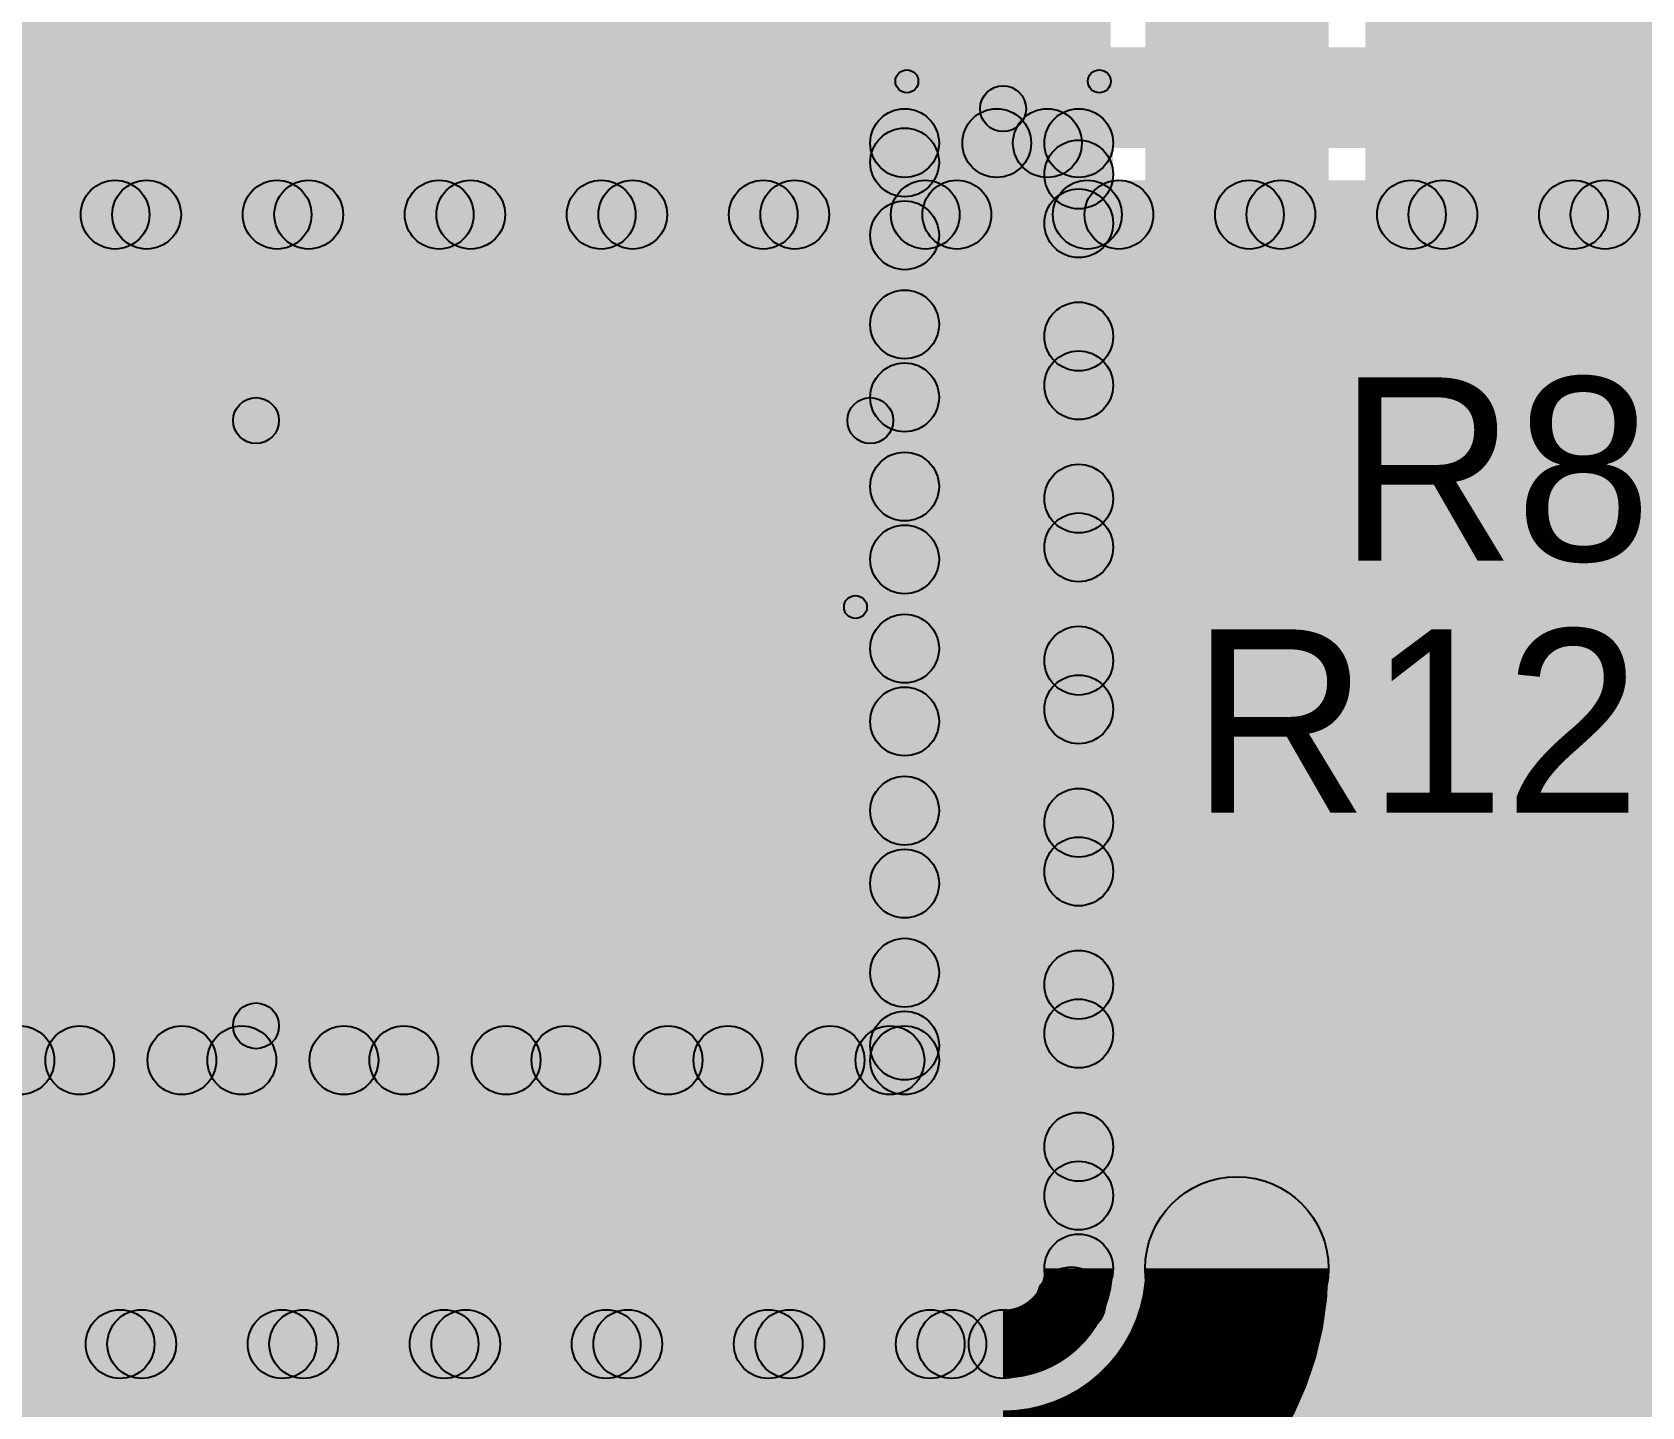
# Model space of a CAD drawing. Header units: millimetres. Extents: x 0 to 210, y 0 to 213.
# Drawn here: x 0.7542 to 1.1054, y 1.7648 to 2.0647 of the extents above; entities that cross this region are included whole.
import ezdxf

# ---------------------------------------------------------------- set-up
doc = ezdxf.new("R2010")
doc.units = ezdxf.units.MM
doc.header["$MEASUREMENT"] = 0
for name, color, linetype in [('BottomLayer', 5, 'Continuous'), ('TopLayer', 1, 'Continuous'), ('TopOverlay', 2, 'Continuous'), ('TopPaste', 8, 'Continuous'), ('TopSolder', 216, 'Continuous')]:
    doc.layers.add(name, color=color, linetype=linetype)

# ---------------------------------------------------------------- blocks, each defined once
blk = doc.blocks.new('LDF33DT_TR_65')
at = {"layer": 'TopLayer'}
for points in [[(-0.12402, 0.24508), (0.12402, 0.24508), (0.12402, 0.00098), (-0.12402, 0.00098)], [(-0.11953, -0.06791), (-0.06047, -0.06791), (-0.06047, -0.17815), (-0.11953, -0.17815)], [(0.06047, -0.06791), (0.11953, -0.06791), (0.11953, -0.17815), (0.06047, -0.17815)]]:
    blk.add_hatch(color=1, dxfattribs=at).paths.add_polyline_path(points)
at = {"layer": 'TopOverlay'}
h = blk.add_hatch(color=2, dxfattribs=at)
edge = h.paths.add_edge_path()
edge.add_arc((-0.13079, 0.1637), 0.0025, 0, 360)
h = blk.add_hatch(color=2, dxfattribs=at)
edge = h.paths.add_edge_path()
edge.add_arc((0.13079, 0.1637), 0.0025, 0, 360)
for points in [[(-0.13329, 0.1637), (-0.12829, 0.1637), (-0.12829, -0.05284), (-0.13329, -0.05284)], [(0.12829, 0.1637), (0.13329, 0.1637), (0.13329, -0.05284), (0.12829, -0.05284)], [(-0.12213, -0.05034), (-0.12213, -0.05534), (-0.13079, -0.05534), (-0.13079, -0.05034)], [(0.05283, -0.05033), (0.05283, -0.05534), (-0.0537, -0.05534), (-0.0537, -0.05033)], [(0.13079, -0.05034), (0.13079, -0.05534), (0.12213, -0.05534), (0.12213, -0.05034)]]:
    blk.add_hatch(color=2, dxfattribs=at).paths.add_polyline_path(points)
h = blk.add_hatch(color=2, dxfattribs=at)
edge = h.paths.add_edge_path()
edge.add_arc((-0.13079, -0.05284), 0.0025, 0, 360)
h = blk.add_hatch(color=2, dxfattribs=at)
edge = h.paths.add_edge_path()
edge.add_arc((-0.13079, -0.05284), 0.0025, 0, 360)
h = blk.add_hatch(color=2, dxfattribs=at)
edge = h.paths.add_edge_path()
edge.add_arc((-0.12213, -0.05284), 0.0025, 0, 360)
h = blk.add_hatch(color=2, dxfattribs=at)
edge = h.paths.add_edge_path()
edge.add_arc((-0.0537, -0.05284), 0.0025, 0, 360)
h = blk.add_hatch(color=2, dxfattribs=at)
edge = h.paths.add_edge_path()
edge.add_arc((0.05283, -0.05284), 0.0025, 0, 360)
h = blk.add_hatch(color=2, dxfattribs=at)
edge = h.paths.add_edge_path()
edge.add_arc((0.12213, -0.05284), 0.0025, 0, 360)
h = blk.add_hatch(color=2, dxfattribs=at)
edge = h.paths.add_edge_path()
edge.add_arc((0.13079, -0.05284), 0.0025, 0, 360)
h = blk.add_hatch(color=2, dxfattribs=at)
edge = h.paths.add_edge_path()
edge.add_arc((0.13079, -0.05284), 0.0025, 0, 360)
h = blk.add_hatch(color=2, dxfattribs=at)
edge = h.paths.add_edge_path()
edge.add_arc((-0.14383, -0.16457), 0.005, 0, 360)
h = blk.add_hatch(color=2, dxfattribs=at)
edge = h.paths.add_edge_path()
edge.add_arc((-0.12987, -0.16457), 0.005, 0, 360)
at = {"layer": 'TopPaste'}
for points in [[(-0.12402, 0.24508), (0.12402, 0.24508), (0.12402, 0.00098), (-0.12402, 0.00098)], [(-0.11953, -0.06791), (-0.06047, -0.06791), (-0.06047, -0.17815), (-0.11953, -0.17815)], [(0.06047, -0.06791), (0.11953, -0.06791), (0.11953, -0.17815), (0.06047, -0.17815)]]:
    blk.add_hatch(color=8, dxfattribs=at).paths.add_polyline_path(points)
at = {"layer": 'TopSolder'}
for points in [[(-0.12802, 0.24908), (0.12802, 0.24908), (0.12802, -0.00302), (-0.12802, -0.00302)], [(-0.12353, -0.06391), (-0.05647, -0.06391), (-0.05647, -0.18215), (-0.12353, -0.18215)], [(0.05647, -0.06391), (0.12353, -0.06391), (0.12353, -0.18215), (0.05647, -0.18215)]]:
    blk.add_hatch(color=216, dxfattribs=at).paths.add_polyline_path(points)
at = {"layer": 'TopOverlay', "const_width": 0.01}
blk.add_lwpolyline([(-0.12987, -0.16457, 1), (-0.14383, -0.16457, 1)], format="xyb", close=True, dxfattribs=at)
at = {"layer": 'TopOverlay'}
for centre, radius in [((-0.13079, 0.1637), 0.0025), ((0.13079, 0.1637), 0.0025), ((-0.13079, -0.05284), 0.0025), ((-0.13079, -0.05284), 0.0025), ((-0.12213, -0.05284), 0.0025), ((-0.0537, -0.05284), 0.0025), ((0.05283, -0.05284), 0.0025), ((0.12213, -0.05284), 0.0025), ((0.13079, -0.05284), 0.0025), ((0.13079, -0.05284), 0.0025), ((-0.14383, -0.16457), 0.005), ((-0.12987, -0.16457), 0.005)]:
    blk.add_circle(centre, radius, dxfattribs=at)
blk = doc.blocks.new('CAP_0603_118')
at = {"layer": 'TopLayer'}
for points in [[(-0.015, 0.0175), (-0.015, -0.0175), (-0.045, -0.0175), (-0.045, 0.0175)], [(0.045, 0.0175), (0.045, -0.0175), (0.015, -0.0175), (0.015, 0.0175)]]:
    blk.add_hatch(color=1, dxfattribs=at).paths.add_polyline_path(points)
at = {"layer": 'TopOverlay'}
h = blk.add_hatch(color=2, dxfattribs=at)
edge = h.paths.add_edge_path()
edge.add_arc((-0.049, 0.021), 0.0025, 0, 360)
h = blk.add_hatch(color=2, dxfattribs=at)
edge = h.paths.add_edge_path()
edge.add_arc((-0.049, 0.021), 0.0025, 0, 360)
for points in [[(-0.018, 0.0235), (-0.018, 0.0185), (-0.049, 0.0185), (-0.049, 0.0235)], [(0.049, 0.0235), (0.049, 0.0185), (0.018, 0.0185), (0.018, 0.0235)], [(-0.0465, -0.021), (-0.0515, -0.021), (-0.0515, 0.021), (-0.0465, 0.021)], [(0.0515, -0.021), (0.0465, -0.021), (0.0465, 0.021), (0.0515, 0.021)], [(-0.018, -0.0185), (-0.018, -0.0235), (-0.049, -0.0235), (-0.049, -0.0185)], [(0.049, -0.0185), (0.049, -0.0235), (0.018, -0.0235), (0.018, -0.0185)]]:
    blk.add_hatch(color=2, dxfattribs=at).paths.add_polyline_path(points)
h = blk.add_hatch(color=2, dxfattribs=at)
edge = h.paths.add_edge_path()
edge.add_arc((-0.018, 0.021), 0.0025, 0, 360)
h = blk.add_hatch(color=2, dxfattribs=at)
edge = h.paths.add_edge_path()
edge.add_arc((0.018, 0.021), 0.0025, 0, 360)
h = blk.add_hatch(color=2, dxfattribs=at)
edge = h.paths.add_edge_path()
edge.add_arc((0.049, 0.021), 0.0025, 0, 360)
h = blk.add_hatch(color=2, dxfattribs=at)
edge = h.paths.add_edge_path()
edge.add_arc((0.049, 0.021), 0.0025, 0, 360)
h = blk.add_hatch(color=2, dxfattribs=at)
edge = h.paths.add_edge_path()
edge.add_arc((-0.049, -0.021), 0.0025, 0, 360)
h = blk.add_hatch(color=2, dxfattribs=at)
edge = h.paths.add_edge_path()
edge.add_arc((-0.049, -0.021), 0.0025, 0, 360)
h = blk.add_hatch(color=2, dxfattribs=at)
edge = h.paths.add_edge_path()
edge.add_arc((-0.018, -0.021), 0.0025, 0, 360)
h = blk.add_hatch(color=2, dxfattribs=at)
edge = h.paths.add_edge_path()
edge.add_arc((0.018, -0.021), 0.0025, 0, 360)
h = blk.add_hatch(color=2, dxfattribs=at)
edge = h.paths.add_edge_path()
edge.add_arc((0.049, -0.021), 0.0025, 0, 360)
h = blk.add_hatch(color=2, dxfattribs=at)
edge = h.paths.add_edge_path()
edge.add_arc((0.049, -0.021), 0.0025, 0, 360)
at = {"layer": 'TopPaste'}
for points in [[(-0.015, 0.0175), (-0.015, -0.0175), (-0.045, -0.0175), (-0.045, 0.0175)], [(0.045, 0.0175), (0.045, -0.0175), (0.015, -0.0175), (0.015, 0.0175)]]:
    blk.add_hatch(color=8, dxfattribs=at).paths.add_polyline_path(points)
at = {"layer": 'TopSolder'}
for points in [[(-0.01264, 0.01986), (-0.01264, -0.01986), (-0.04736, -0.01986), (-0.04736, 0.01986)], [(0.04736, 0.01986), (0.04736, -0.01986), (0.01264, -0.01986), (0.01264, 0.01986)]]:
    blk.add_hatch(color=216, dxfattribs=at).paths.add_polyline_path(points)
at = {"layer": 'TopOverlay'}
for centre in [(-0.049, 0.021), (-0.049, 0.021), (-0.018, 0.021), (0.018, 0.021), (0.049, 0.021), (0.049, 0.021), (-0.049, -0.021), (-0.049, -0.021), (-0.018, -0.021), (0.018, -0.021), (0.049, -0.021), (0.049, -0.021)]:
    blk.add_circle(centre, 0.0025, dxfattribs=at)

msp = doc.modelspace()

# ---------------------------------------------------------------- hatches: boundary and pattern name
at = {"layer": 'BottomLayer'}
for points in [[(0.525, 2.0394), (0.525, 2.0614), (1.551, 2.0614), (1.551, 2.0394)], [(0.4958, 1.3843), (0.4852, 1.3949), (1.1205, 2.0302), (1.1311, 2.0196)], [(0.4958, 1.34894), (0.4852, 1.35955), (1.15585, 2.0302), (1.16646, 2.0196)], [(0.4958, 1.41965), (0.4852, 1.43026), (1.08514, 2.0302), (1.09575, 2.0196)], [(0.4958, 1.31359), (0.4852, 1.32419), (1.19121, 2.0302), (1.20182, 2.0196)], [(0.5376, 1.70894), (0.52699, 1.71954), (0.83766, 2.0302), (0.84826, 2.0196)], [(0.57382, 1.7098), (0.56321, 1.72041), (0.87301, 2.0302), (0.88362, 2.0196)], [(0.60347, 1.84552), (0.59287, 1.85613), (0.76694, 2.0302), (0.77755, 2.0196)], [(0.60352, 1.81021), (0.59291, 1.82082), (0.8023, 2.0302), (0.81291, 2.0196)], [(0.5931, 2.0174), (0.5931, 2.0324), (1.551, 2.0324), (1.551, 2.0174)], [(0.59705, 2.0196), (0.60766, 2.0302), (1.02854, 1.60933), (1.01793, 1.59872)], [(0.60938, 1.71001), (0.59877, 1.72061), (0.90837, 2.0302), (0.91897, 2.0196)], [(0.63241, 2.0196), (0.64301, 2.0302), (1.04621, 1.627), (1.03561, 1.6164)], [(0.64453, 1.7098), (0.63392, 1.7204), (0.94372, 2.0302), (0.95433, 2.0196)], [(0.66776, 2.0196), (0.67837, 2.0302), (1.06904, 1.63954), (1.05843, 1.62893)], [(0.67936, 1.70928), (0.66876, 1.71989), (0.97908, 2.0302), (0.98968, 2.0196)], [(0.70312, 2.0196), (0.71372, 2.0302), (1.10413, 1.6398), (1.09352, 1.6292)], [(0.71396, 1.70852), (0.70335, 1.71912), (1.01443, 2.0302), (1.02504, 2.0196)], [(0.73206, 1.69127), (0.72145, 1.70187), (1.04979, 2.0302), (1.06039, 2.0196)], [(0.73847, 2.0196), (0.74908, 2.0302), (1.13948, 1.6398), (1.12887, 1.6292)], [(0.77383, 2.0196), (0.78443, 2.0302), (1.17484, 1.6398), (1.16423, 1.6292)], [(0.80918, 2.0196), (0.81979, 2.0302), (1.21019, 1.6398), (1.19958, 1.6292)], [(0.84454, 2.0196), (0.85515, 2.0302), (1.24555, 1.6398), (1.23494, 1.6292)], [(0.87989, 2.0196), (0.8905, 2.0302), (1.2809, 1.6398), (1.2703, 1.6292)], [(0.91525, 2.0196), (0.92586, 2.0302), (1.1673, 1.78876), (1.15669, 1.77816)], [(0.9506, 2.0196), (0.96121, 2.0302), (1.18376, 1.80765), (1.17316, 1.79705)], [(0.98596, 2.0196), (0.99657, 2.0302), (1.21815, 1.80862), (1.20754, 1.79802)], [(1.02131, 2.0196), (1.03192, 2.0302), (1.25274, 1.80938), (1.24214, 1.79878)], [(1.05667, 2.0196), (1.06728, 2.0302), (1.28758, 1.8099), (1.27698, 1.79929)], [(1.09203, 2.0196), (1.10263, 2.0302), (1.49303, 1.6398), (1.48243, 1.6292)], [(0.48357, 1.79366), (1.193, 1.79366), (1.193, 2.01933), (0.48357, 2.01933)], [(0.4958, 1.27823), (0.4852, 1.28884), (1.20403, 2.00767), (1.21463, 1.99706)], [(0.59032, 1.99097), (0.60093, 2.00158), (1.01086, 1.59165), (1.00025, 1.58104)], [(0.4958, 1.24288), (0.4852, 1.25348), (1.20919, 1.97748), (1.2198, 1.96687)], [(0.4958, 1.20752), (0.4852, 1.21813), (1.23787, 1.9708), (1.24848, 1.9602)], [(0.58914, 1.95679), (0.59975, 1.9674), (0.99741, 1.56974), (0.9868, 1.55914)], [(0.4958, 1.17217), (0.4852, 1.18277), (1.2387, 1.93627), (1.2493, 1.92567)], [(0.58964, 1.92094), (0.60025, 1.93155), (0.9968, 1.53499), (0.9862, 1.52439)], [(0.58964, 1.92094), (0.60025, 1.93154), (0.9968, 1.53499), (0.9862, 1.52438)], [(0.4958, 1.13681), (0.4852, 1.14742), (1.24458, 1.9068), (1.25519, 1.8962)], [(0.48357, 1.662), (1.66678, 1.662), (1.66678, 1.846), (0.48357, 1.846)]]:
    msp.add_hatch(color=5, dxfattribs=at).paths.add_polyline_path(points)
h = msp.add_hatch(color=5, dxfattribs=at)
edge = h.paths.add_edge_path()
edge.add_arc((0.77225, 2.0249), 0.0075, 0, 360)
h = msp.add_hatch(color=5, dxfattribs=at)
edge = h.paths.add_edge_path()
edge.add_arc((0.77913, 2.0249), 0.0075, 0, 360)
h = msp.add_hatch(color=5, dxfattribs=at)
edge = h.paths.add_edge_path()
edge.add_arc((0.8076, 2.0249), 0.0075, 0, 360)
h = msp.add_hatch(color=5, dxfattribs=at)
edge = h.paths.add_edge_path()
edge.add_arc((0.81449, 2.0249), 0.0075, 0, 360)
h = msp.add_hatch(color=5, dxfattribs=at)
edge = h.paths.add_edge_path()
edge.add_arc((0.84296, 2.0249), 0.0075, 0, 360)
h = msp.add_hatch(color=5, dxfattribs=at)
edge = h.paths.add_edge_path()
edge.add_arc((0.84984, 2.0249), 0.0075, 0, 360)
h = msp.add_hatch(color=5, dxfattribs=at)
edge = h.paths.add_edge_path()
edge.add_arc((0.87831, 2.0249), 0.0075, 0, 360)
h = msp.add_hatch(color=5, dxfattribs=at)
edge = h.paths.add_edge_path()
edge.add_arc((0.8852, 2.0249), 0.0075, 0, 360)
h = msp.add_hatch(color=5, dxfattribs=at)
edge = h.paths.add_edge_path()
edge.add_arc((0.91367, 2.0249), 0.0075, 0, 360)
h = msp.add_hatch(color=5, dxfattribs=at)
edge = h.paths.add_edge_path()
edge.add_arc((0.92055, 2.0249), 0.0075, 0, 360)
h = msp.add_hatch(color=5, dxfattribs=at)
edge = h.paths.add_edge_path()
edge.add_arc((0.94902, 2.0249), 0.0075, 0, 360)
h = msp.add_hatch(color=5, dxfattribs=at)
edge = h.paths.add_edge_path()
edge.add_arc((0.95591, 2.0249), 0.0075, 0, 360)
h = msp.add_hatch(color=5, dxfattribs=at)
edge = h.paths.add_edge_path()
edge.add_arc((0.98438, 2.0249), 0.0075, 0, 360)
h = msp.add_hatch(color=5, dxfattribs=at)
edge = h.paths.add_edge_path()
edge.add_arc((0.99126, 2.0249), 0.0075, 0, 360)
h = msp.add_hatch(color=5, dxfattribs=at)
edge = h.paths.add_edge_path()
edge.add_arc((1.01974, 2.0249), 0.0075, 0, 360)
h = msp.add_hatch(color=5, dxfattribs=at)
edge = h.paths.add_edge_path()
edge.add_arc((1.02662, 2.0249), 0.0075, 0, 360)
h = msp.add_hatch(color=5, dxfattribs=at)
edge = h.paths.add_edge_path()
edge.add_arc((1.05509, 2.0249), 0.0075, 0, 360)
h = msp.add_hatch(color=5, dxfattribs=at)
edge = h.paths.add_edge_path()
edge.add_arc((1.06197, 2.0249), 0.0075, 0, 360)
h = msp.add_hatch(color=5, dxfattribs=at)
edge = h.paths.add_edge_path()
edge.add_arc((1.09045, 2.0249), 0.0075, 0, 360)
h = msp.add_hatch(color=5, dxfattribs=at)
edge = h.paths.add_edge_path()
edge.add_arc((1.09733, 2.0249), 0.0075, 0, 360)
at = {"layer": 'TopLayer'}
for points in [[(1.037, 1.795), (0.997, 1.795), (0.997, 2.13661), (1.037, 2.13661)], [(0.808, 1.97997), (0.798, 1.97997), (0.798, 2.11202), (0.808, 2.11202)], [(1.045, 1.9536), (1.114, 1.9536), (1.114, 2.10961), (1.045, 2.10961)], [(0.28102, 1.795), (0.987, 1.795), (0.987, 2.103), (0.28102, 2.103)], [(0.971, 2.048), (0.961, 2.048), (0.961, 2.073), (0.971, 2.073)], [(0.94452, 2.033), (0.94452, 2.048), (0.9825, 2.048), (0.9825, 2.033)], [(0.94982, 2.01509), (0.93921, 2.0257), (0.95932, 2.0458), (0.96993, 2.0352)], [(0.97036, 2.0352), (0.98097, 2.0458), (0.9878, 2.03897), (0.9772, 2.02836)], [(0.95202, 1.84042), (0.93702, 1.84042), (0.93702, 2.0405), (0.95202, 2.0405)], [(0.93921, 2.03099), (0.94982, 2.0416), (0.9878, 2.00361), (0.9772, 1.99301)], [(0.99, 1.795), (0.975, 1.795), (0.975, 2.0405), (0.99, 2.0405)], [(0.94982, 1.97973), (0.93921, 1.99034), (0.9772, 2.02832), (0.9878, 2.01772)], [(0.93921, 1.99563), (0.94982, 2.00624), (0.9878, 1.96826), (0.9772, 1.95765)], [(0.94982, 1.94438), (0.93921, 1.95499), (0.9772, 1.99297), (0.9878, 1.98236)], [(1.045, 1.713), (1.161, 1.713), (1.161, 1.99088), (1.045, 1.99088)], [(0.66898, 1.97497), (0.66898, 1.98497), (0.803, 1.98497), (0.803, 1.97497)], [(0.803, 1.97497), (0.803, 1.98497), (0.93702, 1.98497), (0.93702, 1.97497)], [(0.808, 1.84792), (0.798, 1.84792), (0.798, 1.97997), (0.808, 1.97997)], [(0.93921, 1.96028), (0.94982, 1.97089), (0.9878, 1.9329), (0.9772, 1.9223)], [(0.94982, 1.90902), (0.93921, 1.91963), (0.9772, 1.95761), (0.9878, 1.94701)], [(0.93921, 1.92492), (0.94982, 1.93553), (0.9878, 1.89755), (0.9772, 1.88694)], [(0.94982, 1.87367), (0.93921, 1.88427), (0.9772, 1.92226), (0.9878, 1.91165)], [(0.93921, 1.88957), (0.94982, 1.90018), (0.9878, 1.86219), (0.9772, 1.85158)], [(0.94982, 1.83831), (0.93921, 1.84892), (0.9772, 1.8869), (0.9878, 1.8763)], [(0.93921, 1.85421), (0.94982, 1.86482), (0.9878, 1.82684), (0.9772, 1.81623)], [(0.92006, 1.7732), (0.90945, 1.7838), (0.9772, 1.85155), (0.9878, 1.84094)], [(0.66148, 1.83292), (0.66148, 1.84792), (0.94452, 1.84792), (0.94452, 1.83292)], [(0.94662, 1.83512), (0.93602, 1.84572), (0.93921, 1.84892), (0.94982, 1.83831)], [(0.70793, 1.7732), (0.69732, 1.7838), (0.75924, 1.84572), (0.76985, 1.83512)], [(0.71082, 1.83512), (0.72143, 1.84572), (0.78335, 1.7838), (0.77274, 1.7732)], [(0.74328, 1.7732), (0.73268, 1.7838), (0.7946, 1.84572), (0.8052, 1.83512)], [(0.74618, 1.83512), (0.75678, 1.84572), (0.8187, 1.7838), (0.8081, 1.7732)], [(0.77864, 1.7732), (0.76803, 1.7838), (0.82995, 1.84572), (0.84056, 1.83512)], [(0.78153, 1.83512), (0.79214, 1.84572), (0.85406, 1.7838), (0.84345, 1.7732)], [(0.81399, 1.7732), (0.80339, 1.7838), (0.86531, 1.84572), (0.87591, 1.83512)], [(0.81689, 1.83512), (0.82749, 1.84572), (0.88941, 1.7838), (0.87881, 1.7732)], [(0.84935, 1.7732), (0.83874, 1.7838), (0.90066, 1.84572), (0.91127, 1.83512)], [(0.85224, 1.83512), (0.86285, 1.84572), (0.92477, 1.7838), (0.91416, 1.7732)], [(0.8847, 1.7732), (0.8741, 1.7838), (0.93602, 1.84572), (0.94662, 1.83512)], [(0.8876, 1.83512), (0.8982, 1.84572), (0.96013, 1.7838), (0.94952, 1.7732)], [(0.92295, 1.83512), (0.93356, 1.84572), (0.98616, 1.79312), (0.97555, 1.78252)], [(0.95541, 1.7732), (0.94481, 1.7838), (0.9772, 1.81619), (0.9878, 1.80559)], [(0.343, 1.771), (0.343, 1.786), (0.966, 1.786), (0.966, 1.771)]]:
    msp.add_hatch(color=1, dxfattribs=at).paths.add_polyline_path(points)
h = msp.add_hatch(color=1, dxfattribs=at)
edge = h.paths.add_edge_path()
edge.add_arc((0.966, 2.048), 0.005, 0, 360)
h = msp.add_hatch(color=1, dxfattribs=at)
edge = h.paths.add_edge_path()
edge.add_arc((0.94452, 2.0405), 0.0075, 0, 360)
h = msp.add_hatch(color=1, dxfattribs=at)
edge = h.paths.add_edge_path()
edge.add_arc((0.94452, 2.0405), 0.0075, 0, 360)
h = msp.add_hatch(color=1, dxfattribs=at)
edge = h.paths.add_edge_path()
edge.add_arc((0.96462, 2.0405), 0.0075, 0, 360)
h = msp.add_hatch(color=1, dxfattribs=at)
edge = h.paths.add_edge_path()
edge.add_arc((0.97566, 2.0405), 0.0075, 0, 360)
h = msp.add_hatch(color=1, dxfattribs=at)
edge = h.paths.add_edge_path()
edge.add_arc((0.9825, 2.0405), 0.0075, 0, 360)
h = msp.add_hatch(color=1, dxfattribs=at)
edge = h.paths.add_edge_path()
edge.add_arc((0.9825, 2.0405), 0.0075, 0, 360)
h = msp.add_hatch(color=1, dxfattribs=at)
edge = h.paths.add_edge_path()
edge.add_arc((0.94452, 2.03629), 0.0075, 0, 360)
h = msp.add_hatch(color=1, dxfattribs=at)
edge = h.paths.add_edge_path()
edge.add_arc((0.9825, 2.03366), 0.0075, 0, 360)
h = msp.add_hatch(color=1, dxfattribs=at)
edge = h.paths.add_edge_path()
edge.add_arc((0.9825, 2.02302), 0.0075, 0, 360)
h = msp.add_hatch(color=1, dxfattribs=at)
edge = h.paths.add_edge_path()
edge.add_arc((0.94452, 2.02039), 0.0075, 0, 360)
h = msp.add_hatch(color=1, dxfattribs=at)
edge = h.paths.add_edge_path()
edge.add_arc((0.94452, 2.00094), 0.0075, 0, 360)
h = msp.add_hatch(color=1, dxfattribs=at)
edge = h.paths.add_edge_path()
edge.add_arc((0.9825, 1.99831), 0.0075, 0, 360)
h = msp.add_hatch(color=1, dxfattribs=at)
edge = h.paths.add_edge_path()
edge.add_arc((0.9825, 1.98767), 0.0075, 0, 360)
h = msp.add_hatch(color=1, dxfattribs=at)
edge = h.paths.add_edge_path()
edge.add_arc((0.94452, 1.98504), 0.0075, 0, 360)
h = msp.add_hatch(color=1, dxfattribs=at)
edge = h.paths.add_edge_path()
edge.add_arc((0.803, 1.97997), 0.005, 0, 360)
h = msp.add_hatch(color=1, dxfattribs=at)
edge = h.paths.add_edge_path()
edge.add_arc((0.803, 1.97997), 0.005, 0, 360)
h = msp.add_hatch(color=1, dxfattribs=at)
edge = h.paths.add_edge_path()
edge.add_arc((0.803, 1.97997), 0.005, 0, 360)
h = msp.add_hatch(color=1, dxfattribs=at)
edge = h.paths.add_edge_path()
edge.add_arc((0.803, 1.97997), 0.005, 0, 360)
h = msp.add_hatch(color=1, dxfattribs=at)
edge = h.paths.add_edge_path()
edge.add_arc((0.93702, 1.97997), 0.005, 0, 360)
h = msp.add_hatch(color=1, dxfattribs=at)
edge = h.paths.add_edge_path()
edge.add_arc((0.94452, 1.96558), 0.0075, 0, 360)
h = msp.add_hatch(color=1, dxfattribs=at)
edge = h.paths.add_edge_path()
edge.add_arc((0.9825, 1.96295), 0.0075, 0, 360)
h = msp.add_hatch(color=1, dxfattribs=at)
edge = h.paths.add_edge_path()
edge.add_arc((0.9825, 1.95231), 0.0075, 0, 360)
h = msp.add_hatch(color=1, dxfattribs=at)
edge = h.paths.add_edge_path()
edge.add_arc((0.94452, 1.94968), 0.0075, 0, 360)
h = msp.add_hatch(color=1, dxfattribs=at)
edge = h.paths.add_edge_path()
edge.add_arc((0.94452, 1.93023), 0.0075, 0, 360)
h = msp.add_hatch(color=1, dxfattribs=at)
edge = h.paths.add_edge_path()
edge.add_arc((0.9825, 1.9276), 0.0075, 0, 360)
h = msp.add_hatch(color=1, dxfattribs=at)
edge = h.paths.add_edge_path()
edge.add_arc((0.94452, 1.91433), 0.0075, 0, 360)
h = msp.add_hatch(color=1, dxfattribs=at)
edge = h.paths.add_edge_path()
edge.add_arc((0.9825, 1.91696), 0.0075, 0, 360)
h = msp.add_hatch(color=1, dxfattribs=at)
edge = h.paths.add_edge_path()
edge.add_arc((0.94452, 1.89487), 0.0075, 0, 360)
h = msp.add_hatch(color=1, dxfattribs=at)
edge = h.paths.add_edge_path()
edge.add_arc((0.9825, 1.89224), 0.0075, 0, 360)
h = msp.add_hatch(color=1, dxfattribs=at)
edge = h.paths.add_edge_path()
edge.add_arc((0.94452, 1.87897), 0.0075, 0, 360)
h = msp.add_hatch(color=1, dxfattribs=at)
edge = h.paths.add_edge_path()
edge.add_arc((0.9825, 1.8816), 0.0075, 0, 360)
h = msp.add_hatch(color=1, dxfattribs=at)
edge = h.paths.add_edge_path()
edge.add_arc((0.94452, 1.85952), 0.0075, 0, 360)
h = msp.add_hatch(color=1, dxfattribs=at)
edge = h.paths.add_edge_path()
edge.add_arc((0.9825, 1.85689), 0.0075, 0, 360)
h = msp.add_hatch(color=1, dxfattribs=at)
edge = h.paths.add_edge_path()
edge.add_arc((0.803, 1.84792), 0.005, 0, 360)
h = msp.add_hatch(color=1, dxfattribs=at)
edge = h.paths.add_edge_path()
edge.add_arc((0.94452, 1.84362), 0.0075, 0, 360)
h = msp.add_hatch(color=1, dxfattribs=at)
edge = h.paths.add_edge_path()
edge.add_arc((0.94452, 1.84362), 0.0075, 0, 360)
h = msp.add_hatch(color=1, dxfattribs=at)
edge = h.paths.add_edge_path()
edge.add_arc((0.9825, 1.84625), 0.0075, 0, 360)
h = msp.add_hatch(color=1, dxfattribs=at)
edge = h.paths.add_edge_path()
edge.add_arc((0.75148, 1.84042), 0.0075, 0, 360)
h = msp.add_hatch(color=1, dxfattribs=at)
edge = h.paths.add_edge_path()
edge.add_arc((0.76454, 1.84042), 0.0075, 0, 360)
h = msp.add_hatch(color=1, dxfattribs=at)
edge = h.paths.add_edge_path()
edge.add_arc((0.78683, 1.84042), 0.0075, 0, 360)
h = msp.add_hatch(color=1, dxfattribs=at)
edge = h.paths.add_edge_path()
edge.add_arc((0.7999, 1.84042), 0.0075, 0, 360)
h = msp.add_hatch(color=1, dxfattribs=at)
edge = h.paths.add_edge_path()
edge.add_arc((0.82219, 1.84042), 0.0075, 0, 360)
h = msp.add_hatch(color=1, dxfattribs=at)
edge = h.paths.add_edge_path()
edge.add_arc((0.83525, 1.84042), 0.0075, 0, 360)
h = msp.add_hatch(color=1, dxfattribs=at)
edge = h.paths.add_edge_path()
edge.add_arc((0.85755, 1.84042), 0.0075, 0, 360)
h = msp.add_hatch(color=1, dxfattribs=at)
edge = h.paths.add_edge_path()
edge.add_arc((0.87061, 1.84042), 0.0075, 0, 360)
h = msp.add_hatch(color=1, dxfattribs=at)
edge = h.paths.add_edge_path()
edge.add_arc((0.8929, 1.84042), 0.0075, 0, 360)
h = msp.add_hatch(color=1, dxfattribs=at)
edge = h.paths.add_edge_path()
edge.add_arc((0.90597, 1.84042), 0.0075, 0, 360)
h = msp.add_hatch(color=1, dxfattribs=at)
edge = h.paths.add_edge_path()
edge.add_arc((0.92826, 1.84042), 0.0075, 0, 360)
h = msp.add_hatch(color=1, dxfattribs=at)
edge = h.paths.add_edge_path()
edge.add_arc((0.94132, 1.84042), 0.0075, 0, 360)
h = msp.add_hatch(color=1, dxfattribs=at)
edge = h.paths.add_edge_path()
edge.add_arc((0.94132, 1.84042), 0.0075, 0, 360)
h = msp.add_hatch(color=1, dxfattribs=at)
edge = h.paths.add_edge_path()
edge.add_arc((0.94452, 1.84042), 0.0075, 0, 360)
h = msp.add_hatch(color=1, dxfattribs=at)
edge = h.paths.add_edge_path()
edge.add_arc((0.94452, 1.84042), 0.0075, 0, 360)
h = msp.add_hatch(color=1, dxfattribs=at)
edge = h.paths.add_edge_path()
edge.add_arc((0.9825, 1.82153), 0.0075, 0, 360)
h = msp.add_hatch(color=1, dxfattribs=at)
edge = h.paths.add_edge_path()
edge.add_arc((0.9825, 1.81089), 0.0075, 0, 360)
h = msp.add_hatch(color=1, dxfattribs=at)
edge = h.paths.add_edge_path()
edge.add_arc((1.017, 1.795), 0.02, 0, 360)
h = msp.add_hatch(color=1, dxfattribs=at)
edge = h.paths.add_edge_path()
edge.add_arc((1.017, 1.795), 0.02, 0, 360)
h = msp.add_hatch(color=1, dxfattribs=at)
edge = h.paths.add_edge_path()
edge.add_arc((0.9825, 1.795), 0.0075, 0, 360)
h = msp.add_hatch(color=1, dxfattribs=at)
edge = h.paths.add_edge_path()
edge.add_arc((0.9825, 1.795), 0.0075, 0, 360)
h = msp.add_hatch(color=1, dxfattribs=at)
edge = h.paths.add_edge_path()
edge.add_arc((0.98086, 1.78782), 0.0075, 0, 360)
h = msp.add_hatch(color=1, dxfattribs=at)
edge = h.paths.add_edge_path()
edge.add_arc((0.77333, 1.7785), 0.0075, 0, 360)
h = msp.add_hatch(color=1, dxfattribs=at)
edge = h.paths.add_edge_path()
edge.add_arc((0.77805, 1.7785), 0.0075, 0, 360)
h = msp.add_hatch(color=1, dxfattribs=at)
edge = h.paths.add_edge_path()
edge.add_arc((0.80869, 1.7785), 0.0075, 0, 360)
h = msp.add_hatch(color=1, dxfattribs=at)
edge = h.paths.add_edge_path()
edge.add_arc((0.8134, 1.7785), 0.0075, 0, 360)
h = msp.add_hatch(color=1, dxfattribs=at)
edge = h.paths.add_edge_path()
edge.add_arc((0.84404, 1.7785), 0.0075, 0, 360)
h = msp.add_hatch(color=1, dxfattribs=at)
edge = h.paths.add_edge_path()
edge.add_arc((0.84876, 1.7785), 0.0075, 0, 360)
h = msp.add_hatch(color=1, dxfattribs=at)
edge = h.paths.add_edge_path()
edge.add_arc((0.8794, 1.7785), 0.0075, 0, 360)
h = msp.add_hatch(color=1, dxfattribs=at)
edge = h.paths.add_edge_path()
edge.add_arc((0.88411, 1.7785), 0.0075, 0, 360)
h = msp.add_hatch(color=1, dxfattribs=at)
edge = h.paths.add_edge_path()
edge.add_arc((0.91475, 1.7785), 0.0075, 0, 360)
h = msp.add_hatch(color=1, dxfattribs=at)
edge = h.paths.add_edge_path()
edge.add_arc((0.91947, 1.7785), 0.0075, 0, 360)
h = msp.add_hatch(color=1, dxfattribs=at)
edge = h.paths.add_edge_path()
edge.add_arc((0.95011, 1.7785), 0.0075, 0, 360)
h = msp.add_hatch(color=1, dxfattribs=at)
edge = h.paths.add_edge_path()
edge.add_arc((0.95482, 1.7785), 0.0075, 0, 360)
h = msp.add_hatch(color=1, dxfattribs=at)
edge = h.paths.add_edge_path()
edge.add_arc((0.966, 1.7785), 0.0075, 0, 360)
h = msp.add_hatch(color=1, dxfattribs=at)
edge = h.paths.add_edge_path()
edge.add_arc((0.966, 1.7785), 0.0075, 0, 360)

# ---------------------------------------------------------------- linework, layer by layer
at = {"layer": 'BottomLayer'}
for centre in [(0.77225, 2.0249), (0.77913, 2.0249), (0.8076, 2.0249), (0.81449, 2.0249), (0.84296, 2.0249), (0.84984, 2.0249), (0.87831, 2.0249), (0.8852, 2.0249), (0.91367, 2.0249), (0.92055, 2.0249), (0.94902, 2.0249), (0.95591, 2.0249), (0.98438, 2.0249), (0.99126, 2.0249), (1.01974, 2.0249), (1.02662, 2.0249), (1.05509, 2.0249), (1.06197, 2.0249), (1.09045, 2.0249), (1.09733, 2.0249)]:
    msp.add_circle(centre, 0.0075, dxfattribs=at)
at = {"layer": 'TopLayer'}
for points, const_width in [([(1.017, 1.795, -0.414214), (0.966, 1.744)], 0.04), ([(0.9825, 1.795, -0.414214), (0.966, 1.7785)], 0.015)]:
    msp.add_lwpolyline(points, format="xyb", dxfattribs=dict(at, const_width=const_width))
for centre, radius in [((0.966, 2.048), 0.005), ((0.94452, 2.0405), 0.0075), ((0.94452, 2.0405), 0.0075), ((0.96462, 2.0405), 0.0075), ((0.97566, 2.0405), 0.0075), ((0.9825, 2.0405), 0.0075), ((0.9825, 2.0405), 0.0075), ((0.94452, 2.03629), 0.0075), ((0.9825, 2.03366), 0.0075), ((0.9825, 2.02302), 0.0075), ((0.94452, 2.02039), 0.0075), ((0.94452, 2.00094), 0.0075), ((0.9825, 1.99831), 0.0075), ((0.9825, 1.98767), 0.0075), ((0.94452, 1.98504), 0.0075), ((0.803, 1.97997), 0.005), ((0.803, 1.97997), 0.005), ((0.803, 1.97997), 0.005), ((0.803, 1.97997), 0.005), ((0.93702, 1.97997), 0.005), ((0.94452, 1.96558), 0.0075), ((0.9825, 1.96295), 0.0075), ((0.9825, 1.95231), 0.0075), ((0.94452, 1.94968), 0.0075), ((0.94452, 1.93023), 0.0075), ((0.9825, 1.9276), 0.0075), ((0.94452, 1.91433), 0.0075), ((0.9825, 1.91696), 0.0075), ((0.94452, 1.89487), 0.0075), ((0.9825, 1.89224), 0.0075), ((0.94452, 1.87897), 0.0075), ((0.9825, 1.8816), 0.0075), ((0.94452, 1.85952), 0.0075), ((0.9825, 1.85689), 0.0075), ((0.803, 1.84792), 0.005), ((0.94452, 1.84362), 0.0075), ((0.94452, 1.84362), 0.0075), ((0.9825, 1.84625), 0.0075), ((0.75148, 1.84042), 0.0075), ((0.76454, 1.84042), 0.0075), ((0.78683, 1.84042), 0.0075), ((0.7999, 1.84042), 0.0075), ((0.82219, 1.84042), 0.0075), ((0.83525, 1.84042), 0.0075), ((0.85755, 1.84042), 0.0075), ((0.87061, 1.84042), 0.0075), ((0.8929, 1.84042), 0.0075), ((0.90597, 1.84042), 0.0075), ((0.92826, 1.84042), 0.0075), ((0.94132, 1.84042), 0.0075), ((0.94132, 1.84042), 0.0075), ((0.94452, 1.84042), 0.0075), ((0.94452, 1.84042), 0.0075), ((0.9825, 1.82153), 0.0075), ((0.9825, 1.81089), 0.0075), ((1.017, 1.795), 0.02), ((1.017, 1.795), 0.02), ((0.9825, 1.795), 0.0075), ((0.9825, 1.795), 0.0075), ((0.98086, 1.78782), 0.0075), ((0.77333, 1.7785), 0.0075), ((0.77805, 1.7785), 0.0075), ((0.80869, 1.7785), 0.0075), ((0.8134, 1.7785), 0.0075), ((0.84404, 1.7785), 0.0075), ((0.84876, 1.7785), 0.0075), ((0.8794, 1.7785), 0.0075), ((0.88411, 1.7785), 0.0075), ((0.91475, 1.7785), 0.0075), ((0.91947, 1.7785), 0.0075), ((0.95011, 1.7785), 0.0075), ((0.95482, 1.7785), 0.0075), ((0.966, 1.7785), 0.0075), ((0.966, 1.7785), 0.0075)]:
    msp.add_circle(centre, radius, dxfattribs=at)

# ---------------------------------------------------------------- block references
for name, p, rotation in [('LDF33DT_TR_65', (0.803, 2.103), 180), ('CAP_0603_118', (0.966, 2.103), 270)]:
    msp.add_blockref(name, p, dxfattribs=dict(rotation=rotation))

# ---------------------------------------------------------------- texts
at = {"layer": 'TopOverlay'}
for s, p in [('R8', (1.03912, 1.9494)), ('R12', (1.00702, 1.89443))]:
    msp.add_text(s, height=0.04, dxfattribs=at).set_placement(p)

doc.saveas('drawing.dxf')
